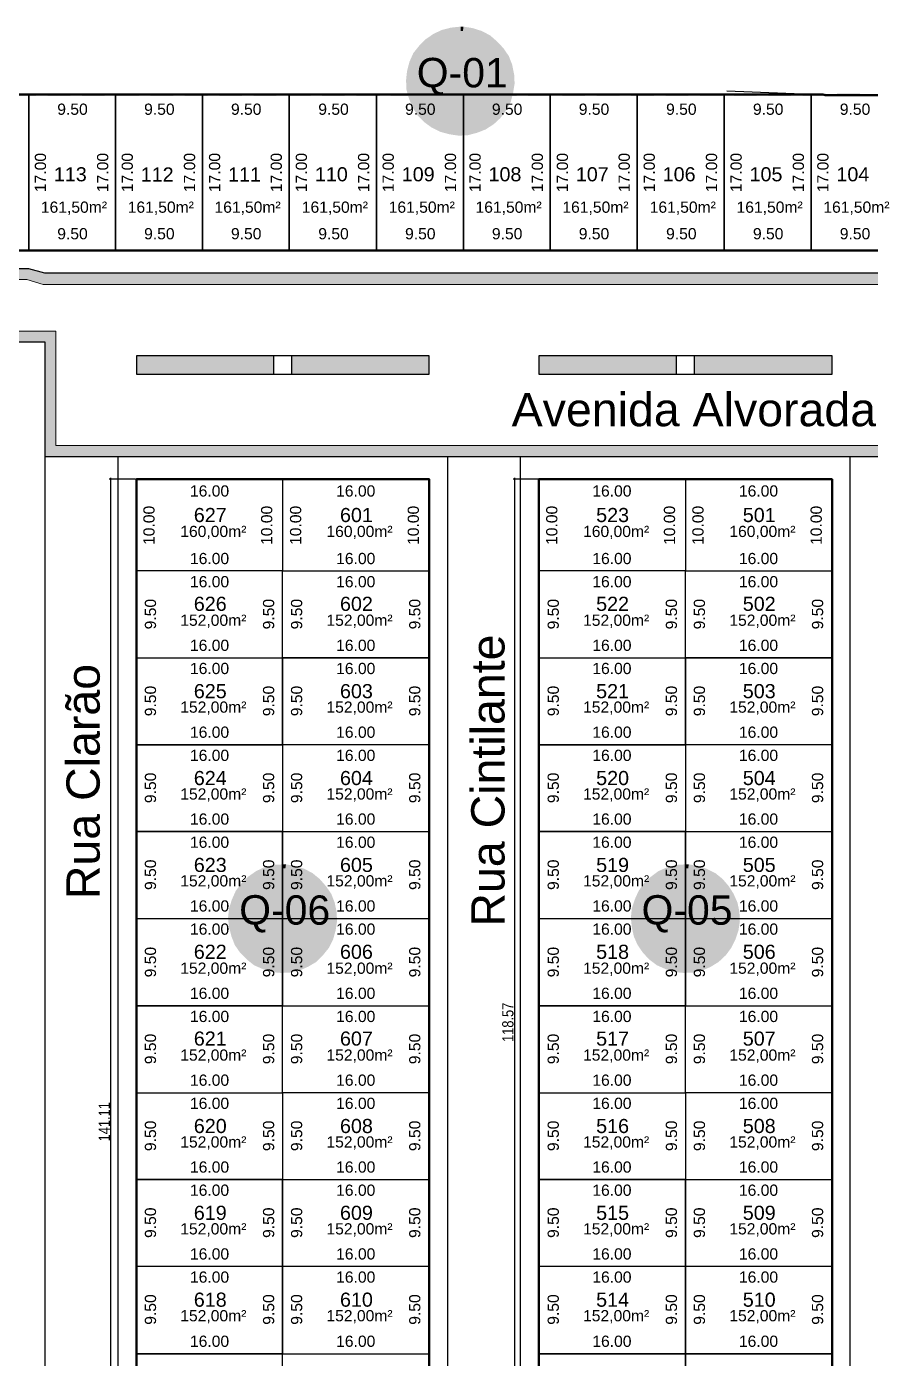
# Model space of a CAD drawing. Extents: x 246293 to 246943, y 9361385 to 9361710.
# Drawn here: x 246783 to 246875.2, y 9361551.8 to 9361697.2 of the extents above; entities that cross this region are included whole.
import ezdxf
from ezdxf.xclip import XClip

# ---------------------------------------------------------------- set-up
doc = ezdxf.new("R2010")
doc.units = 0
doc.header["$XCLIPFRAME"] = 0
doc.styles.add('style0', font='', dxfattribs={"height": 4.19039})
doc.styles.add('style1', font='', dxfattribs={"height": 39.531983})
doc.styles.add('style2', font='', dxfattribs={"height": 39.531983})
doc.styles.get('style0').set_extended_font_data('Arial')
doc.styles.get('style1').set_extended_font_data('Arial')
doc.styles.get('style2').set_extended_font_data('TechnicLite0000')

# ---------------------------------------------------------------- blocks, each defined once
blk = doc.blocks.new('Viewport1')
at = {"linetype": 'Continuous', "lineweight": 25, "true_color": 0x0037dd}
for points in [[(246830.44, 9361697.24), (246829.38, 9361697.13), (246828.38, 9361696.87), (246827.48, 9361696.45), (246826.64, 9361695.87), (246825.9, 9361695.13), (246825.27, 9361694.34), (246824.85, 9361693.39), (246824.59, 9361692.39), (246824.48, 9361691.39), (246824.53, 9361690.33), (246824.8, 9361689.38), (246825.17, 9361688.44), (246825.74, 9361687.54), (246826.48, 9361686.8), (246827.27, 9361686.22), (246828.22, 9361685.75), (246829.22, 9361685.48), (246830.23, 9361685.33), (246831.23, 9361685.38), (246832.23, 9361685.64), (246833.18, 9361686.01), (246834.07, 9361686.59), (246834.81, 9361687.28), (246835.44, 9361688.12), (246835.92, 9361689.02), (246836.18, 9361690.02), (246836.34, 9361691.02), (246836.29, 9361692.02), (246836.08, 9361693.07), (246835.71, 9361694.02), (246835.13, 9361694.87), (246834.44, 9361695.61), (246833.65, 9361696.29), (246832.76, 9361696.76), (246831.75, 9361697.08), (246830.75, 9361697.24), (246830.7, 9361696.76), (246831.65, 9361696.66), (246832.54, 9361696.34), (246833.39, 9361695.92), (246834.18, 9361695.29), (246834.81, 9361694.6), (246835.29, 9361693.81), (246835.65, 9361692.92), (246835.87, 9361691.97), (246835.92, 9361691.02), (246835.76, 9361690.07), (246835.5, 9361689.17), (246835.07, 9361688.33), (246834.49, 9361687.59), (246833.76, 9361686.96), (246832.97, 9361686.43), (246832.12, 9361686.06), (246831.17, 9361685.85), (246830.23, 9361685.8), (246829.28, 9361685.91), (246828.38, 9361686.17), (246827.54, 9361686.59), (246826.75, 9361687.17), (246826.11, 9361687.86), (246825.59, 9361688.65), (246825.17, 9361689.49), (246824.95, 9361690.44), (246824.9, 9361691.39), (246825.01, 9361692.34), (246825.27, 9361693.23), (246825.64, 9361694.08), (246826.22, 9361694.87), (246826.9, 9361695.55), (246827.7, 9361696.08), (246828.54, 9361696.45), (246829.49, 9361696.71), (246830.44, 9361696.76)], [(246830.7, 9361696.76), (246830.44, 9361696.76), (246830.44, 9361697.24), (246830.75, 9361697.24)], [(246811.04, 9361605.73), (246809.98, 9361605.67), (246808.98, 9361605.41), (246808.09, 9361604.99), (246807.19, 9361604.36), (246806.51, 9361603.67), (246805.87, 9361602.83), (246805.45, 9361601.88), (246805.14, 9361600.93), (246805.03, 9361599.87), (246805.14, 9361598.87), (246805.4, 9361597.87), (246805.77, 9361596.92), (246806.35, 9361596.08), (246807.09, 9361595.34), (246807.88, 9361594.71), (246808.83, 9361594.29), (246809.77, 9361593.97), (246810.83, 9361593.87), (246811.83, 9361593.92), (246812.83, 9361594.13), (246813.78, 9361594.55), (246814.68, 9361595.08), (246815.41, 9361595.82), (246816.05, 9361596.61), (246816.52, 9361597.56), (246816.78, 9361598.5), (246816.94, 9361599.51), (246816.89, 9361600.56), (246816.68, 9361601.56), (246816.31, 9361602.51), (246815.73, 9361603.35), (246815.04, 9361604.14), (246814.25, 9361604.78), (246813.36, 9361605.25), (246812.36, 9361605.57), (246811.36, 9361605.73), (246811.3, 9361605.3), (246812.25, 9361605.15), (246813.15, 9361604.83), (246813.99, 9361604.41), (246814.73, 9361603.83), (246815.41, 9361603.09), (246815.89, 9361602.3), (246816.26, 9361601.4), (246816.47, 9361600.51), (246816.52, 9361599.56), (246816.36, 9361598.61), (246816.1, 9361597.71), (246815.68, 9361596.87), (246815.1, 9361596.08), (246814.36, 9361595.45), (246813.57, 9361594.92), (246812.73, 9361594.55), (246811.78, 9361594.34), (246810.83, 9361594.29), (246809.88, 9361594.39), (246808.98, 9361594.66), (246808.14, 9361595.08), (246807.35, 9361595.66), (246806.72, 9361596.34), (246806.19, 9361597.13), (246805.77, 9361598.03), (246805.56, 9361598.93), (246805.5, 9361599.87), (246805.61, 9361600.82), (246805.87, 9361601.72), (246806.24, 9361602.62), (246806.82, 9361603.35), (246807.51, 9361604.04), (246808.3, 9361604.57), (246809.14, 9361604.99), (246810.09, 9361605.2), (246810.99, 9361605.3)], [(246811.3, 9361605.3), (246810.99, 9361605.3), (246811.04, 9361605.73), (246811.36, 9361605.73)], [(246855, 9361605.73), (246854, 9361605.67), (246853, 9361605.41), (246852.05, 9361604.99), (246851.2, 9361604.36), (246850.47, 9361603.67), (246849.89, 9361602.83), (246849.46, 9361601.88), (246849.15, 9361600.93), (246849.04, 9361599.87), (246849.15, 9361598.87), (246849.36, 9361597.87), (246849.78, 9361596.92), (246850.36, 9361596.08), (246851.05, 9361595.34), (246851.89, 9361594.71), (246852.84, 9361594.29), (246853.79, 9361593.97), (246854.84, 9361593.87), (246855.84, 9361593.92), (246856.84, 9361594.13), (246857.79, 9361594.55), (246858.64, 9361595.08), (246859.43, 9361595.82), (246860.01, 9361596.61), (246860.48, 9361597.56), (246860.8, 9361598.5), (246860.95, 9361599.51), (246860.9, 9361600.56), (246860.69, 9361601.56), (246860.27, 9361602.51), (246859.74, 9361603.35), (246859.06, 9361604.14), (246858.27, 9361604.78), (246857.32, 9361605.25), (246856.37, 9361605.57), (246855.37, 9361605.73), (246855.31, 9361605.3), (246856.26, 9361605.15), (246857.16, 9361604.83), (246858, 9361604.41), (246858.74, 9361603.83), (246859.37, 9361603.09), (246859.9, 9361602.3), (246860.27, 9361601.4), (246860.48, 9361600.51), (246860.48, 9361599.56), (246860.37, 9361598.61), (246860.11, 9361597.71), (246859.64, 9361596.87), (246859.06, 9361596.08), (246858.37, 9361595.45), (246857.58, 9361594.92), (246856.69, 9361594.55), (246855.79, 9361594.34), (246854.84, 9361594.29), (246853.89, 9361594.39), (246853, 9361594.66), (246852.1, 9361595.08), (246851.36, 9361595.66), (246850.68, 9361596.34), (246850.15, 9361597.13), (246849.78, 9361598.03), (246849.57, 9361598.93), (246849.52, 9361599.87), (246849.57, 9361600.82), (246849.83, 9361601.72), (246850.25, 9361602.62), (246850.83, 9361603.35), (246851.52, 9361604.04), (246852.26, 9361604.57), (246853.15, 9361604.99), (246854.05, 9361605.2), (246855, 9361605.3)], [(246855.31, 9361605.3), (246855, 9361605.3), (246855, 9361605.73), (246855.37, 9361605.73)]]:
    blk.add_hatch(color=162, dxfattribs=at).paths.add_polyline_path(points)
at = {"linetype": 'Continuous', "lineweight": 25, "true_color": 0xfafafa}
for points in [[(246833.49, 9361696.08), (246834.34, 9361695.45), (246826.48, 9361695.45), (246827.27, 9361696.08)], [(246833.49, 9361696.13), (246833.49, 9361696.08), (246827.27, 9361696.08), (246827.33, 9361696.13)], [(246832.54, 9361696.61), (246833.49, 9361696.13), (246827.33, 9361696.13), (246828.27, 9361696.61)], [(246831.49, 9361696.92), (246832.49, 9361696.61), (246828.27, 9361696.61), (246829.33, 9361696.92)], [(246832.54, 9361696.61), (246828.27, 9361696.61), (246832.49, 9361696.61)], [(246830.44, 9361697.03), (246829.33, 9361696.92), (246831.44, 9361696.92)], [(246831.49, 9361696.92), (246829.33, 9361696.92), (246831.44, 9361696.92)], [(246835.07, 9361694.6), (246835.6, 9361693.65), (246825.17, 9361693.65), (246825.22, 9361693.65), (246825.74, 9361694.6)], [(246834.39, 9361695.39), (246835.02, 9361694.6), (246825.74, 9361694.6), (246826.43, 9361695.39)], [(246835.07, 9361694.6), (246825.74, 9361694.6), (246835.02, 9361694.6)], [(246834.34, 9361695.45), (246834.39, 9361695.39), (246826.43, 9361695.39), (246826.48, 9361695.45)], [(246835.6, 9361693.65), (246835.97, 9361692.65), (246824.85, 9361692.65), (246825.17, 9361693.65)], [(246835.97, 9361692.6), (246836.13, 9361691.6), (246824.69, 9361691.6), (246824.85, 9361692.6)], [(246836.13, 9361691.6), (246836.13, 9361691.55), (246824.69, 9361691.55), (246824.69, 9361691.6)], [(246836.13, 9361691.55), (246836.08, 9361690.49), (246824.74, 9361690.49), (246824.69, 9361691.55)], [(246835.97, 9361692.65), (246835.97, 9361692.6), (246824.85, 9361692.6), (246824.85, 9361692.65)], [(246836.08, 9361690.49), (246836.08, 9361690.44), (246824.74, 9361690.44), (246824.74, 9361690.49)], [(246836.08, 9361690.44), (246835.81, 9361689.44), (246825.01, 9361689.44), (246824.74, 9361690.44)], [(246835.81, 9361689.44), (246835.81, 9361689.38), (246825.01, 9361689.38), (246825.01, 9361689.44)], [(246835.81, 9361689.38), (246835.34, 9361688.44), (246825.43, 9361688.44), (246825.01, 9361689.38)], [(246835.34, 9361688.44), (246835.34, 9361688.38), (246825.48, 9361688.38), (246825.43, 9361688.44)], [(246835.34, 9361688.38), (246834.76, 9361687.54), (246826.06, 9361687.54), (246825.48, 9361688.38)], [(246834.76, 9361687.54), (246834.71, 9361687.54), (246826.11, 9361687.54), (246826.06, 9361687.54)], [(246834.71, 9361687.54), (246833.97, 9361686.8), (246826.85, 9361686.8), (246826.11, 9361687.54)], [(246833.97, 9361686.8), (246833.91, 9361686.75), (246826.9, 9361686.75), (246826.85, 9361686.8)], [(246833.91, 9361686.75), (246833.02, 9361686.22), (246827.75, 9361686.22), (246826.9, 9361686.75)], [(246833.02, 9361686.22), (246833.02, 9361686.17), (246827.8, 9361686.17), (246827.75, 9361686.22)], [(246833.02, 9361686.17), (246832.02, 9361685.8), (246828.8, 9361685.8), (246828.75, 9361685.8), (246827.8, 9361686.17)], [(246828.8, 9361685.8), (246830.96, 9361685.59), (246830.91, 9361685.59), (246829.86, 9361685.59)], [(246828.8, 9361685.8), (246830.96, 9361685.59), (246832.02, 9361685.8)], [(246814.1, 9361604.62), (246814.94, 9361603.93), (246807.03, 9361603.93), (246807.09, 9361603.93), (246807.88, 9361604.62)], [(246814.04, 9361604.62), (246814.1, 9361604.62), (246807.88, 9361604.62), (246807.93, 9361604.62)], [(246813.15, 9361605.09), (246814.04, 9361604.62), (246807.93, 9361604.62), (246808.88, 9361605.09)], [(246812.09, 9361605.41), (246813.09, 9361605.09), (246808.88, 9361605.09), (246809.93, 9361605.41)], [(246813.15, 9361605.09), (246808.88, 9361605.09), (246813.09, 9361605.09)], [(246811.04, 9361605.52), (246809.93, 9361605.41), (246812.04, 9361605.41)], [(246812.09, 9361605.41), (246809.93, 9361605.41), (246812.04, 9361605.41)], [(246858.11, 9361604.62), (246858.95, 9361603.93), (246851.05, 9361603.93), (246851.89, 9361604.62)], [(246858.06, 9361604.62), (246858.11, 9361604.62), (246851.89, 9361604.62), (246851.94, 9361604.62)], [(246857.16, 9361605.09), (246858.06, 9361604.62), (246851.94, 9361604.62), (246852.84, 9361605.09)], [(246857.11, 9361605.09), (246857.16, 9361605.09), (246852.84, 9361605.09), (246852.89, 9361605.09)], [(246856.11, 9361605.41), (246857.11, 9361605.09), (246852.89, 9361605.09), (246853.89, 9361605.41)], [(246856, 9361605.41), (246856.11, 9361605.41), (246853.89, 9361605.41), (246853.94, 9361605.41)], [(246855, 9361605.52), (246853.94, 9361605.41), (246856, 9361605.41)], [(246815.68, 9361603.09), (246816.2, 9361602.19), (246805.82, 9361602.19), (246806.35, 9361603.09)], [(246814.94, 9361603.93), (246815.62, 9361603.14), (246806.35, 9361603.14), (246807.03, 9361603.93)], [(246815.62, 9361603.14), (246815.68, 9361603.09), (246806.35, 9361603.09), (246806.35, 9361603.14)], [(246859.69, 9361603.09), (246860.22, 9361602.19), (246849.78, 9361602.19), (246850.31, 9361603.09)], [(246859.64, 9361603.14), (246859.69, 9361603.09), (246850.31, 9361603.09), (246850.36, 9361603.14)], [(246858.95, 9361603.93), (246859.64, 9361603.14), (246850.36, 9361603.14), (246851.05, 9361603.93)], [(246816.2, 9361602.14), (246816.57, 9361601.14), (246805.45, 9361601.14), (246805.77, 9361602.14)], [(246816.2, 9361602.19), (246816.2, 9361602.14), (246805.77, 9361602.14), (246805.82, 9361602.19)], [(246860.22, 9361602.14), (246860.53, 9361601.14), (246849.46, 9361601.14), (246849.78, 9361602.14)], [(246860.22, 9361602.19), (246860.22, 9361602.14), (246849.78, 9361602.14), (246849.78, 9361602.19)], [(246816.57, 9361601.14), (246816.73, 9361600.09), (246805.29, 9361600.09), (246805.45, 9361601.14)], [(246816.73, 9361600.09), (246816.73, 9361600.03), (246805.29, 9361600.03), (246805.29, 9361600.09)], [(246816.73, 9361600.03), (246816.68, 9361598.98), (246805.35, 9361598.98), (246805.29, 9361600.03)], [(246860.59, 9361601.14), (246860.69, 9361600.09), (246849.31, 9361600.09), (246849.41, 9361601.14)], [(246860.69, 9361600.09), (246860.69, 9361600.03), (246849.31, 9361600.03), (246849.31, 9361600.09)], [(246860.69, 9361600.03), (246860.64, 9361598.98), (246849.36, 9361598.98), (246849.31, 9361598.98), (246849.31, 9361600.03)], [(246860.53, 9361601.14), (246860.59, 9361601.14), (246849.41, 9361601.14), (246849.46, 9361601.14)], [(246816.68, 9361598.98), (246816.42, 9361597.92), (246805.61, 9361597.92), (246805.56, 9361597.92), (246805.35, 9361598.98)], [(246860.64, 9361598.98), (246860.43, 9361597.92), (246849.62, 9361597.92), (246849.57, 9361597.92), (246849.36, 9361598.98)], [(246816.42, 9361597.92), (246815.94, 9361596.92), (246806.03, 9361596.92), (246805.61, 9361597.92)], [(246815.94, 9361596.92), (246815.31, 9361596.08), (246806.66, 9361596.08), (246806.03, 9361596.92)], [(246860.43, 9361597.92), (246859.95, 9361596.92), (246850.04, 9361596.92), (246849.62, 9361597.92)], [(246859.95, 9361596.92), (246859.32, 9361596.08), (246850.68, 9361596.08), (246850.04, 9361596.92)], [(246815.31, 9361596.08), (246815.31, 9361596.03), (246806.66, 9361596.03), (246806.66, 9361596.08)], [(246815.31, 9361596.03), (246814.57, 9361595.29), (246807.45, 9361595.29), (246806.66, 9361596.03)], [(246859.32, 9361596.08), (246859.32, 9361596.03), (246850.68, 9361596.03), (246850.68, 9361596.08)], [(246859.32, 9361596.03), (246858.53, 9361595.29), (246851.47, 9361595.29), (246850.68, 9361596.03)], [(246814.52, 9361595.29), (246807.45, 9361595.29), (246814.57, 9361595.29)], [(246814.52, 9361595.29), (246813.62, 9361594.71), (246808.4, 9361594.71), (246808.35, 9361594.71), (246807.45, 9361595.29)], [(246813.62, 9361594.71), (246812.62, 9361594.29), (246809.35, 9361594.29), (246808.4, 9361594.71)], [(246812.62, 9361594.29), (246812.57, 9361594.29), (246809.41, 9361594.29), (246809.35, 9361594.29)], [(246809.41, 9361594.29), (246811.57, 9361594.08), (246811.51, 9361594.08), (246810.46, 9361594.08)], [(246809.41, 9361594.29), (246811.57, 9361594.08), (246812.57, 9361594.29)], [(246858.53, 9361595.29), (246857.63, 9361594.71), (246852.36, 9361594.71), (246851.47, 9361595.29)], [(246857.63, 9361594.71), (246857.58, 9361594.71), (246852.42, 9361594.71), (246852.36, 9361594.71)], [(246857.58, 9361594.71), (246856.63, 9361594.29), (246853.36, 9361594.29), (246852.42, 9361594.71)], [(246856.63, 9361594.29), (246856.58, 9361594.29), (246853.42, 9361594.29), (246853.36, 9361594.29)], [(246855.53, 9361594.08), (246854.42, 9361594.08), (246853.42, 9361594.29)], [(246853.42, 9361594.29), (246855.53, 9361594.08), (246856.58, 9361594.29)]]:
    blk.add_hatch(color=7, dxfattribs=at).paths.add_polyline_path(points)
at = {"linetype": 'Continuous', "lineweight": 0, "true_color": 0x93278f}
for points in [[(246781.57, 9361689.96), (246784.05, 9361689.96), (246784.05, 9361689.65), (246781.57, 9361689.65)], [(246785.32, 9361689.96), (246787.79, 9361689.96), (246787.79, 9361689.65), (246785.32, 9361689.65)], [(246789.06, 9361689.96), (246791.54, 9361689.96), (246791.54, 9361689.65), (246789.06, 9361689.65)], [(246792.8, 9361689.96), (246795.33, 9361689.96), (246795.33, 9361689.65), (246792.8, 9361689.65)], [(246796.54, 9361689.96), (246799.07, 9361689.96), (246799.07, 9361689.65), (246796.54, 9361689.65)], [(246800.29, 9361689.96), (246802.82, 9361689.96), (246802.82, 9361689.65), (246800.29, 9361689.65)], [(246804.08, 9361689.96), (246806.56, 9361689.96), (246806.56, 9361689.65), (246804.08, 9361689.65)], [(246807.82, 9361689.96), (246810.3, 9361689.96), (246810.3, 9361689.65), (246807.82, 9361689.65)], [(246811.57, 9361689.96), (246814.04, 9361689.96), (246814.04, 9361689.65), (246811.57, 9361689.65)], [(246815.31, 9361689.96), (246817.79, 9361689.96), (246817.79, 9361689.65), (246815.31, 9361689.65)], [(246819.05, 9361689.96), (246821.58, 9361689.96), (246821.58, 9361689.65), (246819.05, 9361689.65)], [(246822.79, 9361689.96), (246825.32, 9361689.96), (246825.32, 9361689.65), (246822.79, 9361689.65)], [(246826.54, 9361689.96), (246829.07, 9361689.96), (246829.07, 9361689.65), (246826.54, 9361689.65)], [(246830.33, 9361689.96), (246832.81, 9361689.96), (246832.81, 9361689.65), (246830.33, 9361689.65)], [(246834.07, 9361689.96), (246836.55, 9361689.96), (246836.55, 9361689.65), (246834.07, 9361689.65)], [(246837.82, 9361689.96), (246840.29, 9361689.96), (246840.29, 9361689.65), (246837.82, 9361689.65)], [(246841.56, 9361689.96), (246844.04, 9361689.96), (246844.04, 9361689.65), (246841.56, 9361689.65)], [(246845.3, 9361689.96), (246847.83, 9361689.96), (246847.83, 9361689.65), (246845.3, 9361689.65)], [(246849.04, 9361689.96), (246851.57, 9361689.96), (246851.57, 9361689.65), (246849.04, 9361689.65)], [(246852.84, 9361689.96), (246855.31, 9361689.96), (246855.31, 9361689.65), (246852.84, 9361689.65)], [(246856.58, 9361689.96), (246859.06, 9361689.96), (246859.06, 9361689.65), (246856.58, 9361689.65)], [(246860.32, 9361689.96), (246862.8, 9361689.96), (246862.8, 9361689.65), (246860.32, 9361689.65)], [(246864.06, 9361689.96), (246866.54, 9361689.96), (246866.54, 9361689.65), (246864.06, 9361689.65)], [(246867.81, 9361689.96), (246870.34, 9361689.96), (246870.34, 9361689.65), (246867.81, 9361689.65)], [(246871.55, 9361689.96), (246874.08, 9361689.96), (246874.08, 9361689.65), (246871.55, 9361689.65)]]:
    blk.add_hatch(color=217, dxfattribs=at).paths.add_polyline_path(points)
at = {"linetype": 'Continuous', "lineweight": 0, "true_color": 0xed1f24}
for points in [[(246783.26, 9361670.78), (246785, 9361670.3), (246477.02, 9361670.3), (246477.02, 9361670.78)], [(246912.66, 9361670.3), (246914.09, 9361669.77), (246477.02, 9361669.77), (246477.02, 9361670.3)], [(246914.09, 9361669.77), (246914.45, 9361669.62), (246477.02, 9361669.62), (246477.02, 9361669.77)], [(246914.45, 9361669.62), (246915.4, 9361669.14), (246784.74, 9361669.14), (246783.05, 9361669.62)], [(246915.4, 9361669.14), (246915.4, 9361669.09), (246784.84, 9361669.09), (246784.74, 9361669.14)], [(246786.21, 9361663.98), (246786.21, 9361662.82), (246483.82, 9361662.82), (246483.82, 9361663.98)], [(246786.21, 9361662.82), (246786.21, 9361651.48), (246785, 9361651.48), (246785, 9361662.82)], [(246918.09, 9361651.48), (246917.93, 9361651.32), (246785, 9361651.32), (246785, 9361651.48)], [(246917.93, 9361651.32), (246916.83, 9361650.27), (246785, 9361650.27), (246785, 9361651.32)]]:
    blk.add_hatch(color=240, dxfattribs=at).paths.add_polyline_path(points)
at = {"linetype": 'Continuous', "lineweight": 25, "true_color": 0x37dd00}
for points in [[(246809.98, 9361661.29), (246809.98, 9361659.28), (246795.02, 9361659.28), (246795.02, 9361661.29)], [(246827.01, 9361661.29), (246827.01, 9361659.28), (246811.99, 9361659.28), (246811.99, 9361661.29)], [(246854, 9361661.29), (246854, 9361659.28), (246838.97, 9361659.28), (246838.97, 9361661.29)], [(246871.02, 9361661.29), (246871.02, 9361659.28), (246856, 9361659.28), (246856, 9361661.29)]]:
    blk.add_hatch(color=82, dxfattribs=at).paths.add_polyline_path(points)
at = {"color": 240, "linetype": 'Continuous', "lineweight": 0, "true_color": 0xed1f24}
blk.add_line((246912.5, 9361669.09), (246784.84, 9361669.09), dxfattribs=at)
at = {"color": 1, "linetype": 'Continuous', "lineweight": 25, "true_color": 0xff0000}
for p, q in [((246794.91, 9361647.79), (246792.06, 9361647.79)), ((246792.17, 9361647.95), (246792.17, 9361506.52)), ((246792.22, 9361647.74), (246792.17, 9361647.85)), ((246838.92, 9361647.79), (246836.18, 9361647.79)), ((246836.39, 9361647.74), (246836.29, 9361647.85)), ((246836.34, 9361647.95), (246836.34, 9361529.08))]:
    blk.add_line(p, q, dxfattribs=at)
at = {"color": 6, "linetype": 'Continuous', "lineweight": 25, "true_color": 0xff00ff}
blk.add_lwpolyline([(246859.53, 9361690.23), (246869.65, 9361689.81), (246870.28, 9361689.75), (246891.37, 9361689.75), (246908.18, 9361689.81), (246908.34, 9361689.86)], dxfattribs=at)
at = {"color": 1, "linetype": 'Continuous', "lineweight": 25, "true_color": 0xff0000}
for points in [[(246795.02, 9361542.78), (246795.02, 9361552.27), (246795.02, 9361561.81), (246795.02, 9361571.3), (246795.02, 9361580.79), (246795.02, 9361590.28), (246795.02, 9361599.77), (246795.02, 9361609.31), (246795.02, 9361618.8), (246795.02, 9361628.29), (246795.02, 9361637.78), (246795.02, 9361647.79), (246810.99, 9361647.79), (246827.01, 9361647.79), (246827.01, 9361637.78), (246827.01, 9361628.29), (246827.01, 9361618.8), (246827.01, 9361609.31), (246827.01, 9361599.77), (246827.01, 9361590.28), (246827.01, 9361580.79), (246827.01, 9361571.3), (246827.01, 9361561.81), (246827.01, 9361552.27), (246827.01, 9361542.78)], [(246838.97, 9361542.78), (246838.97, 9361552.27), (246838.97, 9361561.81), (246838.97, 9361571.3), (246838.97, 9361580.79), (246838.97, 9361590.28), (246838.97, 9361599.77), (246838.97, 9361609.31), (246838.97, 9361618.8), (246838.97, 9361628.29), (246838.97, 9361637.78), (246838.97, 9361647.79), (246855, 9361647.79), (246871.02, 9361647.79), (246871.02, 9361637.78), (246871.02, 9361628.29), (246871.02, 9361618.8), (246871.02, 9361609.31), (246871.02, 9361599.77), (246871.02, 9361590.28), (246871.02, 9361580.79), (246871.02, 9361571.3), (246871.02, 9361561.81), (246871.02, 9361552.27), (246871.02, 9361545.79)], [(246877.56, 9361672.78), (246868.23, 9361672.78), (246858.74, 9361672.78), (246849.25, 9361672.78), (246839.92, 9361672.78), (246830.38, 9361672.78), (246820.9, 9361672.78), (246811.57, 9361672.78), (246802.08, 9361672.78), (246792.59, 9361672.78), (246783.26, 9361672.78), (246773.72, 9361672.78)], [(246766.97, 9361662.82), (246785, 9361662.82), (246785, 9361650.8), (246785, 9361641.31), (246785, 9361631.77), (246785, 9361622.28), (246785, 9361612.79), (246785, 9361603.3), (246785, 9361593.81), (246785, 9361584.27), (246785, 9361574.78), (246785, 9361565.29), (246785, 9361555.8), (246785, 9361546.32)], [(246793.01, 9361542.78), (246793.01, 9361552.27), (246793.01, 9361561.81), (246793.01, 9361571.3), (246793.01, 9361580.79), (246793.01, 9361590.28), (246793.01, 9361599.77), (246793.01, 9361609.31), (246793.01, 9361618.8), (246793.01, 9361628.29), (246793.01, 9361637.78), (246793.01, 9361650.27), (246810.99, 9361650.27), (246829.01, 9361650.27), (246829.01, 9361637.78), (246829.01, 9361628.29), (246829.01, 9361618.8), (246829.01, 9361609.31), (246829.01, 9361599.77), (246829.01, 9361590.28), (246829.01, 9361580.79), (246829.01, 9361571.3), (246829.01, 9361561.81), (246829.01, 9361552.27), (246829.01, 9361542.78)], [(246836.97, 9361542.78), (246836.97, 9361552.27), (246836.97, 9361561.81), (246836.97, 9361571.3), (246836.97, 9361580.79), (246836.97, 9361590.28), (246836.97, 9361599.77), (246836.97, 9361609.31), (246836.97, 9361618.8), (246836.97, 9361628.29), (246836.97, 9361637.78), (246836.97, 9361650.27), (246855, 9361650.27), (246872.97, 9361650.27), (246872.97, 9361637.78), (246872.97, 9361628.29), (246872.97, 9361618.8), (246872.97, 9361609.31), (246872.97, 9361599.77), (246872.97, 9361590.28), (246872.97, 9361580.79), (246872.97, 9361571.3), (246872.97, 9361561.81), (246872.97, 9361552.27), (246872.97, 9361546.79)], [(246877.56, 9361670.3), (246868.23, 9361670.3), (246858.74, 9361670.3), (246849.25, 9361670.3), (246839.87, 9361670.3), (246830.44, 9361670.3), (246820.9, 9361670.3), (246811.72, 9361670.3), (246802.03, 9361670.3), (246785, 9361670.3), (246783.26, 9361670.78), (246773.72, 9361670.78)], [(246912.66, 9361670.3), (246785, 9361670.3), (246783.26, 9361670.78), (246477.02, 9361670.78), (246477.02, 9361662.71), (246477.02, 9361453.8), (246484.98, 9361452.8), (246484.98, 9361662.82), (246785, 9361662.82), (246785, 9361650.27), (246916.83, 9361650.27)]]:
    blk.add_lwpolyline(points, dxfattribs=at)
at = {"color": 5, "linetype": 'Continuous', "lineweight": 50, "true_color": 0x0000ff}
for points in [[(246908.18, 9361689.81), (246896.53, 9361689.75), (246891.37, 9361689.75), (246887.05, 9361689.75), (246877.56, 9361689.75), (246870.28, 9361689.75), (246870.02, 9361689.81), (246868.23, 9361689.81), (246858.74, 9361689.81), (246849.25, 9361689.81), (246839.92, 9361689.81), (246830.38, 9361689.81), (246820.9, 9361689.81), (246811.57, 9361689.81), (246802.08, 9361689.81), (246792.59, 9361689.81), (246783.26, 9361689.81), (246773.72, 9361689.81)], [(246773.72, 9361672.78), (246783.26, 9361672.78), (246792.59, 9361672.78), (246802.08, 9361672.78), (246811.57, 9361672.78), (246820.9, 9361672.78), (246830.38, 9361672.78), (246839.92, 9361672.78), (246849.25, 9361672.78), (246858.74, 9361672.78), (246868.23, 9361672.78), (246877.56, 9361672.78), (246887.05, 9361672.78), (246896.53, 9361672.78), (246911.87, 9361672.78), (246917.62, 9361677.05), (246908.18, 9361689.81)], [(246827.01, 9361561.81), (246827.01, 9361571.3), (246827.01, 9361580.79), (246827.01, 9361590.28), (246827.01, 9361599.77), (246827.01, 9361609.31), (246827.01, 9361618.8), (246827.01, 9361628.29), (246827.01, 9361637.78), (246827.01, 9361647.79), (246810.99, 9361647.79), (246795.02, 9361647.79), (246795.02, 9361637.78), (246795.02, 9361628.29), (246795.02, 9361618.8), (246795.02, 9361609.31), (246795.02, 9361599.77), (246795.02, 9361590.28), (246795.02, 9361580.79), (246795.02, 9361571.3), (246795.02, 9361561.81), (246795.02, 9361552.27), (246795.02, 9361542.78)], [(246827.01, 9361542.78), (246827.01, 9361552.27), (246827.01, 9361561.81)], [(246871.02, 9361637.78), (246871.02, 9361647.79), (246855, 9361647.79), (246838.97, 9361647.79), (246838.97, 9361637.78), (246838.97, 9361628.29), (246838.97, 9361618.8), (246838.97, 9361609.31), (246838.97, 9361599.77), (246838.97, 9361590.28), (246838.97, 9361580.79), (246838.97, 9361571.3), (246838.97, 9361561.81), (246838.97, 9361552.27), (246838.97, 9361542.78)], [(246871.02, 9361545.79), (246871.02, 9361552.27), (246871.02, 9361561.81), (246871.02, 9361571.3), (246871.02, 9361580.79), (246871.02, 9361590.28), (246871.02, 9361599.77), (246871.02, 9361609.31), (246871.02, 9361618.8), (246871.02, 9361628.29), (246871.02, 9361637.78)]]:
    blk.add_lwpolyline(points, dxfattribs=at)
at = {"color": 3, "linetype": 'Continuous', "lineweight": 25, "true_color": 0x00ff00}
for points in [[(246783.26, 9361689.81), (246773.72, 9361689.81), (246773.72, 9361672.78), (246783.26, 9361672.78), (246783.26, 9361689.81)], [(246792.75, 9361689.81), (246792.59, 9361689.81), (246783.26, 9361689.81), (246783.26, 9361672.78), (246792.59, 9361672.78), (246792.75, 9361672.78), (246792.75, 9361689.81)], [(246802.24, 9361689.81), (246802.08, 9361689.81), (246792.75, 9361689.81), (246792.75, 9361672.78), (246802.08, 9361672.78), (246802.24, 9361672.78), (246802.24, 9361689.81)], [(246811.72, 9361689.81), (246811.57, 9361689.81), (246802.24, 9361689.81), (246802.24, 9361672.78), (246811.57, 9361672.78), (246811.72, 9361672.78), (246811.72, 9361689.81)], [(246821.26, 9361689.81), (246820.9, 9361689.81), (246811.72, 9361689.81), (246811.72, 9361672.78), (246820.9, 9361672.78), (246821.26, 9361672.78), (246821.26, 9361689.81)], [(246830.75, 9361689.81), (246830.38, 9361689.81), (246821.26, 9361689.81), (246821.26, 9361672.78), (246830.38, 9361672.78), (246830.75, 9361672.78), (246830.75, 9361689.81)], [(246840.24, 9361689.81), (246839.92, 9361689.81), (246830.75, 9361689.81), (246830.75, 9361672.78), (246839.92, 9361672.78), (246840.24, 9361672.78), (246840.24, 9361689.81)], [(246849.73, 9361689.81), (246849.25, 9361689.81), (246840.24, 9361689.81), (246840.24, 9361672.78), (246849.25, 9361672.78), (246849.73, 9361672.78), (246849.73, 9361689.81)], [(246859.22, 9361689.81), (246858.74, 9361689.81), (246849.73, 9361689.81), (246849.73, 9361672.78), (246858.74, 9361672.78), (246859.22, 9361672.78), (246859.22, 9361689.81)], [(246868.76, 9361689.81), (246868.23, 9361689.81), (246859.22, 9361689.81), (246859.22, 9361672.78), (246868.23, 9361672.78), (246868.76, 9361672.78), (246868.76, 9361689.81)], [(246878.24, 9361689.75), (246877.56, 9361689.75), (246870.28, 9361689.75), (246870.02, 9361689.81), (246868.76, 9361689.81), (246868.76, 9361672.78), (246877.56, 9361672.78), (246878.24, 9361672.78), (246878.24, 9361689.75)], [(246795.02, 9361661.29), (246795.02, 9361659.28), (246827.01, 9361659.28), (246827.01, 9361661.29), (246795.02, 9361661.29)], [(246811.99, 9361661.29), (246809.98, 9361661.29), (246809.98, 9361659.28), (246811.99, 9361659.28), (246811.99, 9361661.29)], [(246838.97, 9361661.29), (246838.97, 9361659.28), (246871.02, 9361659.28), (246871.02, 9361661.29), (246838.97, 9361661.29)], [(246856, 9361661.29), (246854, 9361661.29), (246854, 9361659.28), (246856, 9361659.28), (246856, 9361661.29)], [(246810.99, 9361647.79), (246810.99, 9361637.78), (246795.02, 9361637.78), (246795.02, 9361647.79), (246810.99, 9361647.79)], [(246810.99, 9361647.79), (246810.99, 9361637.78), (246827.01, 9361637.78), (246827.01, 9361647.79), (246810.99, 9361647.79)], [(246855, 9361647.79), (246855, 9361637.78), (246838.97, 9361637.78), (246838.97, 9361647.79), (246855, 9361647.79)], [(246855, 9361647.79), (246855, 9361637.78), (246871.02, 9361637.78), (246871.02, 9361647.79), (246855, 9361647.79)], [(246810.99, 9361628.29), (246810.99, 9361637.78), (246795.02, 9361637.78), (246795.02, 9361628.29), (246810.99, 9361628.29)], [(246810.99, 9361628.29), (246810.99, 9361637.78), (246827.01, 9361637.78), (246827.01, 9361628.29), (246810.99, 9361628.29)], [(246855, 9361628.29), (246855, 9361637.78), (246838.97, 9361637.78), (246838.97, 9361628.29), (246855, 9361628.29)], [(246855, 9361628.29), (246855, 9361637.78), (246871.02, 9361637.78), (246871.02, 9361628.29), (246855, 9361628.29)], [(246810.99, 9361628.29), (246827.01, 9361628.29), (246827.01, 9361618.8), (246810.99, 9361618.8), (246810.99, 9361628.29), (246810.99, 9361618.8), (246795.02, 9361618.8), (246795.02, 9361628.29), (246810.99, 9361628.29)], [(246855, 9361628.29), (246871.02, 9361628.29), (246871.02, 9361618.8), (246855, 9361618.8), (246855, 9361628.29), (246855, 9361618.8), (246838.97, 9361618.8), (246838.97, 9361628.29), (246855, 9361628.29)], [(246810.99, 9361609.31), (246827.01, 9361609.31), (246827.01, 9361618.8), (246810.99, 9361618.8), (246810.99, 9361609.31), (246795.02, 9361609.31), (246795.02, 9361618.8), (246810.99, 9361618.8), (246810.99, 9361609.31), (246827.01, 9361609.31), (246827.01, 9361599.77), (246810.99, 9361599.77), (246810.99, 9361609.31), (246810.99, 9361599.77), (246795.02, 9361599.77), (246795.02, 9361609.31), (246810.99, 9361609.31)], [(246855, 9361609.31), (246871.02, 9361609.31), (246871.02, 9361618.8), (246855, 9361618.8), (246855, 9361609.31), (246838.97, 9361609.31), (246838.97, 9361618.8), (246855, 9361618.8), (246855, 9361609.31), (246871.02, 9361609.31), (246871.02, 9361599.77), (246855, 9361599.77), (246855, 9361609.31), (246855, 9361599.77), (246838.97, 9361599.77), (246838.97, 9361609.31), (246855, 9361609.31)], [(246810.99, 9361590.28), (246827.01, 9361590.28), (246827.01, 9361580.79), (246810.99, 9361580.79), (246810.99, 9361590.28), (246795.02, 9361590.28), (246795.02, 9361580.79), (246810.99, 9361580.79), (246810.99, 9361590.28), (246827.01, 9361590.28), (246827.01, 9361599.77), (246810.99, 9361599.77), (246810.99, 9361590.28), (246810.99, 9361599.77), (246795.02, 9361599.77), (246795.02, 9361590.28), (246810.99, 9361590.28)], [(246855, 9361590.28), (246871.02, 9361590.28), (246871.02, 9361580.79), (246855, 9361580.79), (246855, 9361590.28), (246838.97, 9361590.28), (246838.97, 9361580.79), (246855, 9361580.79), (246855, 9361590.28), (246871.02, 9361590.28), (246871.02, 9361599.77), (246855, 9361599.77), (246855, 9361590.28), (246855, 9361599.77), (246838.97, 9361599.77), (246838.97, 9361590.28), (246855, 9361590.28)], [(246810.99, 9361571.3), (246827.01, 9361571.3), (246827.01, 9361580.79), (246810.99, 9361580.79), (246810.99, 9361571.3), (246795.02, 9361571.3), (246795.02, 9361580.79), (246810.99, 9361580.79), (246810.99, 9361571.3), (246827.01, 9361571.3), (246827.01, 9361561.81), (246810.99, 9361561.81), (246810.99, 9361571.3), (246810.99, 9361561.81), (246795.02, 9361561.81), (246795.02, 9361571.3), (246810.99, 9361571.3)], [(246855, 9361571.3), (246871.02, 9361571.3), (246871.02, 9361580.79), (246855, 9361580.79), (246855, 9361571.3), (246838.97, 9361571.3), (246838.97, 9361580.79), (246855, 9361580.79), (246855, 9361571.3), (246871.02, 9361571.3), (246871.02, 9361561.81), (246855, 9361561.81), (246855, 9361571.3), (246855, 9361561.81), (246838.97, 9361561.81), (246838.97, 9361571.3), (246855, 9361571.3)], [(246810.99, 9361552.27), (246827.01, 9361552.27), (246827.01, 9361542.78), (246810.99, 9361542.78), (246810.99, 9361552.27), (246795.02, 9361552.27), (246795.02, 9361542.78), (246810.99, 9361542.78), (246810.99, 9361552.27), (246827.01, 9361552.27), (246827.01, 9361561.81), (246810.99, 9361561.81), (246810.99, 9361552.27), (246810.99, 9361561.81), (246795.02, 9361561.81), (246795.02, 9361552.27), (246810.99, 9361552.27)], [(246855, 9361552.27), (246838.97, 9361552.27), (246838.97, 9361542.78), (246855, 9361542.78), (246855, 9361552.27), (246871.02, 9361552.27), (246871.02, 9361561.81), (246855, 9361561.81), (246855, 9361552.27), (246855, 9361561.81), (246838.97, 9361561.81), (246838.97, 9361552.27), (246855, 9361552.27)], [(246871.02, 9361552.27), (246855, 9361552.27), (246855, 9361537.57), (246871.02, 9361545.79), (246871.02, 9361552.27)]]:
    blk.add_lwpolyline(points, dxfattribs=at)
at = {"color": 240, "linetype": 'Continuous', "lineweight": 0, "true_color": 0xed1f24}
blk.add_lwpolyline([(246784.84, 9361669.09), (246783.05, 9361669.62), (246478.18, 9361669.62), (246478.18, 9361662.71), (246478.18, 9361454.86), (246483.82, 9361454.12), (246483.82, 9361663.98), (246786.21, 9361663.98), (246786.21, 9361651.48), (246916.4, 9361651.48)], dxfattribs=at)
at = {"color": 162, "linetype": 'Continuous', "lineweight": 25, "true_color": 0x0037dd, "char_height": 3.202, "attachment_point": 7, "rotation": 359.8022, "style": 'style0'}
for s, insert in [('Q-01', (246825.64, 9361689.75)), ('Q-06', (246806.24, 9361598.29)), ('Q-05', (246850.2, 9361598.29))]:
    blk.add_mtext(s, dxfattribs=dict(at, insert=insert))
at = {"color": 1, "linetype": 'Continuous', "lineweight": 25, "true_color": 0xff0000, "attachment_point": 7, "style": 'style0'}
for s, insert, char_height in [('9.50', (246786.37, 9361687.59), 1.225), ('9.50', (246795.86, 9361687.59), 1.225), ('9.50', (246805.35, 9361687.59), 1.225), ('9.50', (246814.89, 9361687.59), 1.225), ('9.50', (246824.37, 9361687.59), 1.225), ('9.50', (246833.86, 9361687.59), 1.225), ('9.50', (246843.35, 9361687.59), 1.225), ('9.50', (246852.89, 9361687.59), 1.225), ('9.50', (246862.38, 9361687.59), 1.225), ('9.50', (246871.87, 9361687.59), 1.225), ('113', (246786, 9361680.32), 1.542), ('112', (246795.49, 9361680.32), 1.542), ('111', (246805.03, 9361680.32), 1.542), ('110', (246814.52, 9361680.32), 1.542), ('109', (246824.01, 9361680.32), 1.542), ('108', (246833.49, 9361680.32), 1.542), ('107', (246843.03, 9361680.32), 1.542), ('106', (246852.52, 9361680.32), 1.542), ('105', (246862.01, 9361680.32), 1.542), ('104', (246871.5, 9361680.32), 1.542), ('161,50m²', (246784.58, 9361676.68), 1.225), ('161,50m²', (246794.07, 9361676.68), 1.225), ('161,50m²', (246803.55, 9361676.68), 1.225), ('161,50m²', (246813.09, 9361676.68), 1.225), ('161,50m²', (246822.58, 9361676.68), 1.225), ('161,50m²', (246832.07, 9361676.68), 1.225), ('161,50m²', (246841.56, 9361676.68), 1.225), ('161,50m²', (246851.1, 9361676.68), 1.225), ('161,50m²', (246860.59, 9361676.68), 1.225), ('161,50m²', (246870.07, 9361676.68), 1.225), ('9.50', (246786.37, 9361673.99), 1.225), ('9.50', (246795.86, 9361673.99), 1.225), ('9.50', (246805.35, 9361673.99), 1.225), ('9.50', (246814.89, 9361673.99), 1.225), ('9.50', (246824.37, 9361673.99), 1.225), ('9.50', (246833.86, 9361673.99), 1.225), ('9.50', (246843.35, 9361673.99), 1.225), ('9.50', (246852.89, 9361673.99), 1.225), ('9.50', (246862.38, 9361673.99), 1.225), ('9.50', (246871.87, 9361673.99), 1.225), ('16.00', (246800.87, 9361645.89), 1.225), ('16.00', (246816.84, 9361645.89), 1.225), ('16.00', (246860.85, 9361645.89), 1.225), ('627', (246801.29, 9361643.1), 1.542), ('601', (246817.26, 9361643.1), 1.542), ('523', (246845.25, 9361643.1), 1.542), ('501', (246861.27, 9361643.1), 1.542), ('160,00m²', (246799.81, 9361641.26), 1.225), ('160,00m²', (246815.78, 9361641.26), 1.225), ('160,00m²', (246843.82, 9361641.26), 1.225), ('160,00m²', (246859.8, 9361641.26), 1.225), ('16.00', (246800.87, 9361638.51), 1.225), ('16.00', (246816.84, 9361638.51), 1.225), ('16.00', (246860.85, 9361638.51), 1.225), ('16.00', (246800.87, 9361635.98), 1.225), ('16.00', (246816.84, 9361635.98), 1.225), ('16.00', (246844.83, 9361635.98), 1.225), ('16.00', (246860.85, 9361635.98), 1.225), ('626', (246801.29, 9361633.4), 1.542), ('602', (246817.26, 9361633.4), 1.542), ('522', (246845.25, 9361633.4), 1.542), ('502', (246861.27, 9361633.4), 1.542), ('152,00m²', (246799.81, 9361631.56), 1.225), ('152,00m²', (246815.78, 9361631.56), 1.225), ('152,00m²', (246843.82, 9361631.56), 1.225), ('152,00m²', (246859.8, 9361631.56), 1.225), ('16.00', (246800.87, 9361629.03), 1.225), ('16.00', (246816.84, 9361629.03), 1.225), ('16.00', (246844.83, 9361629.03), 1.225), ('16.00', (246860.85, 9361629.03), 1.225), ('16.00', (246800.87, 9361626.5), 1.225), ('16.00', (246816.84, 9361626.5), 1.225), ('16.00', (246844.83, 9361626.5), 1.225), ('16.00', (246860.85, 9361626.5), 1.225), ('625', (246801.29, 9361623.86), 1.542), ('603', (246817.26, 9361623.86), 1.542), ('521', (246845.25, 9361623.86), 1.542), ('503', (246861.27, 9361623.86), 1.542), ('152,00m²', (246799.81, 9361622.07), 1.225), ('152,00m²', (246815.78, 9361622.07), 1.225), ('152,00m²', (246843.82, 9361622.07), 1.225), ('152,00m²', (246859.8, 9361622.07), 1.225), ('16.00', (246800.87, 9361619.54), 1.225), ('16.00', (246816.84, 9361619.54), 1.225), ('16.00', (246844.83, 9361619.54), 1.225), ('16.00', (246860.85, 9361619.54), 1.225), ('16.00', (246800.87, 9361617.01), 1.225), ('16.00', (246816.84, 9361617.01), 1.225), ('16.00', (246844.83, 9361617.01), 1.225), ('16.00', (246860.85, 9361617.01), 1.225), ('624', (246801.29, 9361614.37), 1.542), ('604', (246817.26, 9361614.37), 1.542), ('520', (246845.25, 9361614.37), 1.542), ('504', (246861.27, 9361614.37), 1.542), ('152,00m²', (246799.81, 9361612.58), 1.225), ('152,00m²', (246815.78, 9361612.58), 1.225), ('152,00m²', (246843.82, 9361612.58), 1.225), ('152,00m²', (246859.8, 9361612.58), 1.225), ('16.00', (246800.87, 9361610.05), 1.225), ('16.00', (246816.84, 9361610.05), 1.225), ('16.00', (246844.83, 9361610.05), 1.225), ('16.00', (246860.85, 9361610.05), 1.225), ('16.00', (246800.87, 9361607.52), 1.225), ('16.00', (246816.84, 9361607.52), 1.225), ('16.00', (246844.83, 9361607.52), 1.225), ('16.00', (246860.85, 9361607.52), 1.225), ('623', (246801.29, 9361604.88), 1.542), ('605', (246817.26, 9361604.88), 1.542), ('519', (246845.25, 9361604.88), 1.542), ('505', (246861.27, 9361604.88), 1.542), ('152,00m²', (246799.81, 9361603.09), 1.225), ('152,00m²', (246815.78, 9361603.09), 1.225), ('152,00m²', (246843.82, 9361603.09), 1.225), ('152,00m²', (246859.8, 9361603.09), 1.225), ('16.00', (246800.87, 9361600.56), 1.225), ('16.00', (246816.84, 9361600.56), 1.225), ('16.00', (246844.83, 9361600.56), 1.225), ('16.00', (246860.85, 9361600.56), 1.225), ('16.00', (246800.87, 9361598.03), 1.225), ('16.00', (246816.84, 9361598.03), 1.225), ('16.00', (246844.83, 9361598.03), 1.225), ('16.00', (246860.85, 9361598.03), 1.225), ('622', (246801.29, 9361595.39), 1.542), ('606', (246817.26, 9361595.39), 1.542), ('518', (246845.25, 9361595.39), 1.542), ('506', (246861.27, 9361595.39), 1.542), ('152,00m²', (246799.81, 9361593.55), 1.225), ('152,00m²', (246815.78, 9361593.55), 1.225), ('152,00m²', (246843.82, 9361593.55), 1.225), ('152,00m²', (246859.8, 9361593.55), 1.225), ('16.00', (246800.87, 9361591.02), 1.225), ('16.00', (246816.84, 9361591.02), 1.225), ('16.00', (246844.83, 9361591.02), 1.225), ('16.00', (246860.85, 9361591.02), 1.225), ('16.00', (246800.87, 9361588.49), 1.225), ('16.00', (246816.84, 9361588.49), 1.225), ('16.00', (246844.83, 9361588.49), 1.225), ('16.00', (246860.85, 9361588.49), 1.225), ('621', (246801.29, 9361585.91), 1.542), ('607', (246817.26, 9361585.91), 1.542), ('517', (246845.25, 9361585.91), 1.542), ('507', (246861.27, 9361585.91), 1.542), ('152,00m²', (246799.81, 9361584.06), 1.225), ('152,00m²', (246815.78, 9361584.06), 1.225), ('152,00m²', (246843.82, 9361584.06), 1.225), ('152,00m²', (246859.8, 9361584.06), 1.225), ('16.00', (246800.87, 9361581.53), 1.225), ('16.00', (246816.84, 9361581.53), 1.225), ('16.00', (246844.83, 9361581.53), 1.225), ('16.00', (246860.85, 9361581.53), 1.225), ('16.00', (246800.87, 9361579), 1.225), ('16.00', (246816.84, 9361579), 1.225), ('16.00', (246844.83, 9361579), 1.225), ('16.00', (246860.85, 9361579), 1.225), ('620', (246801.29, 9361576.36), 1.542), ('608', (246817.26, 9361576.36), 1.542), ('516', (246845.25, 9361576.36), 1.542), ('508', (246861.27, 9361576.36), 1.542), ('152,00m²', (246799.81, 9361574.57), 1.225), ('152,00m²', (246815.78, 9361574.57), 1.225), ('152,00m²', (246843.82, 9361574.57), 1.225), ('152,00m²', (246859.8, 9361574.57), 1.225), ('16.00', (246800.87, 9361572.04), 1.225), ('16.00', (246816.84, 9361572.04), 1.225), ('16.00', (246844.83, 9361572.04), 1.225), ('16.00', (246860.85, 9361572.04), 1.225), ('16.00', (246800.87, 9361569.51), 1.225), ('16.00', (246816.84, 9361569.51), 1.225), ('16.00', (246844.83, 9361569.51), 1.225), ('16.00', (246860.85, 9361569.51), 1.225), ('619', (246801.29, 9361566.88), 1.542), ('609', (246817.26, 9361566.88), 1.542), ('515', (246845.25, 9361566.88), 1.542), ('509', (246861.27, 9361566.88), 1.542), ('152,00m²', (246799.81, 9361565.08), 1.225), ('152,00m²', (246815.78, 9361565.08), 1.225), ('152,00m²', (246843.82, 9361565.08), 1.225), ('152,00m²', (246859.8, 9361565.08), 1.225), ('16.00', (246800.87, 9361562.55), 1.225), ('16.00', (246816.84, 9361562.55), 1.225), ('16.00', (246844.83, 9361562.55), 1.225), ('16.00', (246860.85, 9361562.55), 1.225), ('16.00', (246800.87, 9361560.02), 1.225), ('16.00', (246816.84, 9361560.02), 1.225), ('16.00', (246844.83, 9361560.02), 1.225), ('16.00', (246860.85, 9361560.02), 1.225), ('618', (246801.29, 9361557.39), 1.542), ('610', (246817.26, 9361557.39), 1.542), ('514', (246845.25, 9361557.39), 1.542), ('510', (246861.27, 9361557.39), 1.542), ('152,00m²', (246799.81, 9361555.59), 1.225), ('152,00m²', (246815.78, 9361555.59), 1.225), ('152,00m²', (246843.82, 9361555.59), 1.225), ('152,00m²', (246859.8, 9361555.59), 1.225), ('16.00', (246800.87, 9361553.01), 1.225), ('16.00', (246816.84, 9361553.01), 1.225), ('16.00', (246844.83, 9361553.01), 1.225), ('16.00', (246860.85, 9361553.01), 1.225)]:
    blk.add_mtext(s, dxfattribs=dict(at, insert=insert, char_height=char_height))
at = {"color": 1, "linetype": 'Continuous', "lineweight": 25, "true_color": 0xff0000, "char_height": 1.225, "attachment_point": 7, "rotation": 90, "style": 'style0'}
for s, insert in [('17.00', (246785.16, 9361679.16)), ('17.00', (246791.96, 9361679.16)), ('17.00', (246794.65, 9361679.16)), ('17.00', (246801.45, 9361679.16)), ('17.00', (246804.19, 9361679.16)), ('17.00', (246810.93, 9361679.16)), ('17.00', (246813.67, 9361679.16)), ('17.00', (246820.47, 9361679.16)), ('17.00', (246823.16, 9361679.16)), ('17.00', (246829.96, 9361679.16)), ('17.00', (246832.65, 9361679.16)), ('17.00', (246839.45, 9361679.16)), ('17.00', (246842.19, 9361679.16)), ('17.00', (246848.94, 9361679.16)), ('17.00', (246851.68, 9361679.16)), ('17.00', (246858.48, 9361679.16)), ('17.00', (246861.17, 9361679.16)), ('17.00', (246867.97, 9361679.16)), ('17.00', (246870.65, 9361679.16)), ('10.00', (246797.02, 9361640.62)), ('10.00', (246809.88, 9361640.62)), ('10.00', (246813.04, 9361640.62)), ('10.00', (246825.9, 9361640.62)), ('10.00', (246857, 9361640.62)), ('10.00', (246869.92, 9361640.62)), ('9.50', (246797.18, 9361631.4)), ('9.50', (246810.09, 9361631.4)), ('9.50', (246813.15, 9361631.4)), ('9.50', (246826.06, 9361631.4)), ('9.50', (246841.19, 9361631.4)), ('9.50', (246854.1, 9361631.4)), ('9.50', (246857.16, 9361631.4)), ('9.50', (246870.07, 9361631.4)), ('9.50', (246797.18, 9361621.91)), ('9.50', (246810.09, 9361621.91)), ('9.50', (246813.15, 9361621.91)), ('9.50', (246826.06, 9361621.91)), ('9.50', (246841.19, 9361621.91)), ('9.50', (246854.1, 9361621.91)), ('9.50', (246857.16, 9361621.91)), ('9.50', (246870.07, 9361621.91)), ('9.50', (246797.18, 9361612.42)), ('9.50', (246810.09, 9361612.42)), ('9.50', (246813.15, 9361612.42)), ('9.50', (246826.06, 9361612.42)), ('9.50', (246841.19, 9361612.42)), ('9.50', (246854.1, 9361612.42)), ('9.50', (246857.16, 9361612.42)), ('9.50', (246870.07, 9361612.42)), ('9.50', (246797.18, 9361602.93)), ('9.50', (246810.09, 9361602.93)), ('9.50', (246813.15, 9361602.93)), ('9.50', (246826.06, 9361602.93)), ('9.50', (246841.19, 9361602.93)), ('9.50', (246854.1, 9361602.93)), ('9.50', (246857.16, 9361602.93)), ('9.50', (246870.07, 9361602.93)), ('9.50', (246797.18, 9361593.39)), ('9.50', (246810.09, 9361593.39)), ('9.50', (246813.15, 9361593.39)), ('9.50', (246826.06, 9361593.39)), ('9.50', (246841.19, 9361593.39)), ('9.50', (246854.1, 9361593.39)), ('9.50', (246857.16, 9361593.39)), ('9.50', (246870.07, 9361593.39)), ('9.50', (246797.18, 9361583.9)), ('9.50', (246810.09, 9361583.9)), ('9.50', (246813.15, 9361583.9)), ('9.50', (246826.06, 9361583.9)), ('9.50', (246841.19, 9361583.9)), ('9.50', (246854.1, 9361583.9)), ('9.50', (246857.16, 9361583.9)), ('9.50', (246870.07, 9361583.9)), ('9.50', (246797.18, 9361574.41)), ('9.50', (246810.09, 9361574.41)), ('9.50', (246813.15, 9361574.41)), ('9.50', (246826.06, 9361574.41)), ('9.50', (246841.19, 9361574.41)), ('9.50', (246854.1, 9361574.41)), ('9.50', (246857.16, 9361574.41)), ('9.50', (246870.07, 9361574.41)), ('9.50', (246797.18, 9361564.92)), ('9.50', (246810.09, 9361564.92)), ('9.50', (246813.15, 9361564.92)), ('9.50', (246826.06, 9361564.92)), ('9.50', (246841.19, 9361564.92)), ('9.50', (246854.1, 9361564.92)), ('9.50', (246857.16, 9361564.92)), ('9.50', (246870.07, 9361564.92)), ('9.50', (246797.18, 9361555.44)), ('9.50', (246810.09, 9361555.44)), ('9.50', (246813.15, 9361555.44)), ('9.50', (246826.06, 9361555.44)), ('9.50', (246841.19, 9361555.44)), ('9.50', (246854.1, 9361555.44)), ('9.50', (246857.16, 9361555.44)), ('9.50', (246870.07, 9361555.44))]:
    blk.add_mtext(s, dxfattribs=dict(at, insert=insert))
at = {"color": 18, "linetype": 'Continuous', "lineweight": 50, "true_color": 0x000000, "insert": (246836.02, 9361653.54), "char_height": 3.6369, "attachment_point": 7, "style": 'style0'}
blk.add_mtext('Avenida Alvorada', dxfattribs=at)
at = {"color": 1, "linetype": 'Continuous', "lineweight": 50, "true_color": 0xff0000, "char_height": 1.225, "attachment_point": 7, "style": 'style0'}
for insert in [(246844.83, 9361645.89), (246844.83, 9361638.51)]:
    blk.add_mtext('16.00', dxfattribs=dict(at, insert=insert))
at = {"color": 1, "linetype": 'Continuous', "lineweight": 50, "true_color": 0xff0000, "char_height": 1.225, "attachment_point": 7, "rotation": 90, "style": 'style0'}
for insert in [(246841.03, 9361640.62), (246853.89, 9361640.62)]:
    blk.add_mtext('10.00', dxfattribs=dict(at, insert=insert))
at = {"color": 18, "linetype": 'Continuous', "lineweight": 50, "true_color": 0x000000, "attachment_point": 7, "rotation": 90, "style": 'style1'}
for s, insert, char_height in [('Rua Cintilante', (246835.29, 9361598.93), 3.6369), ('Rua Clarão', (246791.06, 9361601.93), 3.637)]:
    blk.add_mtext(s, dxfattribs=dict(at, insert=insert, char_height=char_height))
at = {"color": 3, "linetype": 'Continuous', "lineweight": 25, "true_color": 0x00ff00, "char_height": 1.225, "attachment_point": 7, "rotation": 90, "style": 'style2'}
for s, insert in [('118.57', (246836.23, 9361586.33)), ('141.11', (246792.12, 9361575.47))]:
    blk.add_mtext(s, dxfattribs=dict(at, insert=insert))

msp = doc.modelspace()

# ---------------------------------------------------------------- block references
at = {"color": 7, "linetype": 'Continuous', "lineweight": 25}
ref = msp.add_blockref('Viewport1', (0, 0), dxfattribs=at)
XClip(ref).set_block_clipping_path([(246293.0645908564, 9361385.3773180377), (246947.9778113067, 9361715.953146778)])

doc.saveas('drawing.dxf')
